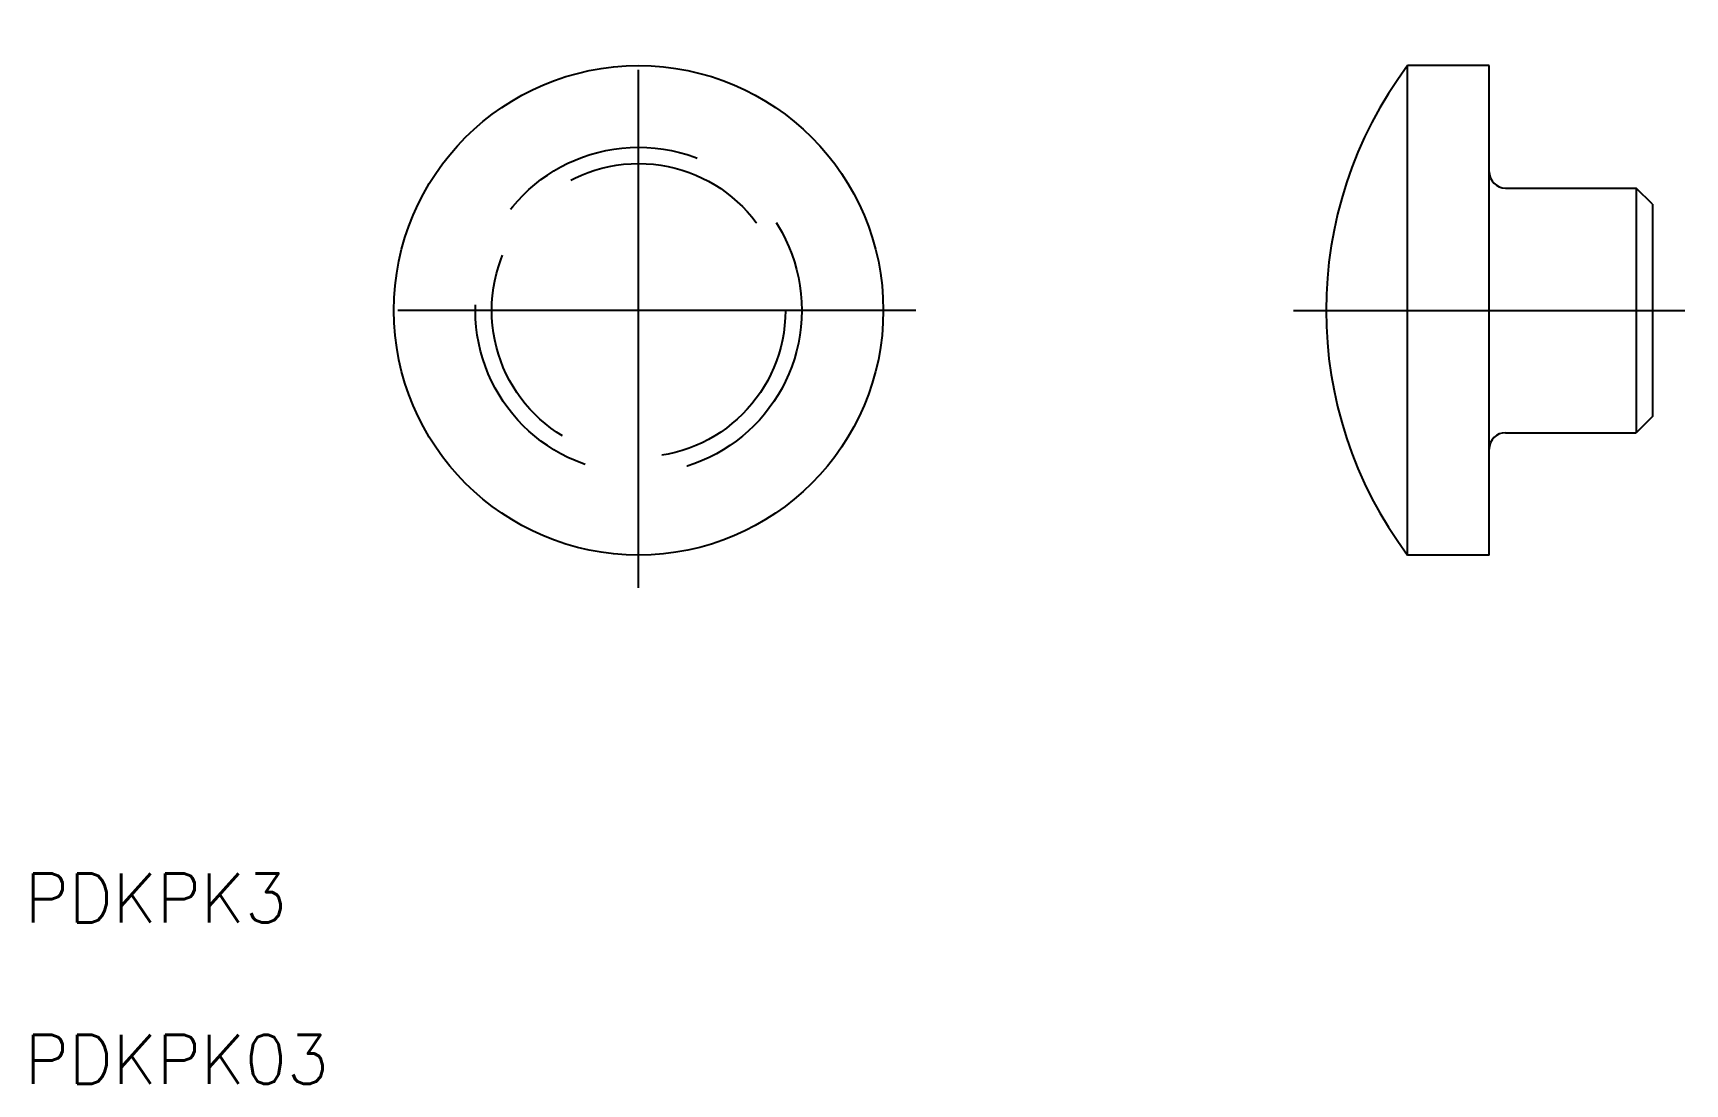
# Model space of a CAD drawing. Extents: x -37 to 64, y -47 to 17.
import ezdxf

# ---------------------------------------------------------------- set-up
doc = ezdxf.new("R2010")
doc.units = 0
doc.linetypes.add('CENTER', pattern=[50.8, 31.75, -6.35, 6.35, -6.35])
doc.linetypes.add('DASHED', pattern=[19.05, 12.7, -6.35])
doc.layers.get('0').update_dxf_attribs({"linetype": 'CONTINUOUS'})
doc.layers.add('CENTER', color=1, linetype='CENTER')
doc.styles.get("Standard").update_dxf_attribs({"font": 'txt.shx', "height": 3, "bigfont": 'bigfont.shx'})

# ---------------------------------------------------------------- blocks, each defined once
blk = doc.blocks.new('*U8')
at = {"color": 7, "linetype": 'CONTINUOUS'}
blk.add_text('PDKPK3', height=3, dxfattribs=at).set_placement((-37.63, -37.52))
blk = doc.blocks.new('*U10')
at = {"color": 7, "linetype": 'CONTINUOUS'}
blk.add_text('PDKPK03', height=3, dxfattribs=at).set_placement((-37.63, -47.42))

msp = doc.modelspace()

# ---------------------------------------------------------------- linework, layer by layer
at = {"color": 7, "linetype": 'CONTINUOUS'}
for p, q in [((52.14, 15), (47.14, 15)), ((47.14, -15), (47.14, 15)), ((52.14, -15), (52.14, 15)), ((53.14, 7.5), (61.14, 7.5)), ((62.14, 6.5), (61.14, 7.5)), ((61.14, 7.5), (61.14, -7.5)), ((62.14, 6.5), (62.14, -6.5)), ((62.14, -6.5), (61.14, -7.5)), ((53.14, -7.5), (61.14, -7.5)), ((52.14, -15), (47.14, -15))]:
    msp.add_line(p, q, dxfattribs=at)
msp.add_circle((0, 0), 15, dxfattribs=at)
at = {"color": 3, "linetype": 'DASHED'}
for radius in [10, 9]:
    msp.add_circle((0, 0), radius, dxfattribs=at)
at = {"color": 7, "linetype": 'CONTINUOUS'}
for centre, radius, start, end in [((67.14, 0), 25, 143.1301, 216.8699), ((53.14, 8.5), 1, 180, 270), ((53.14, -8.5), 1, 90, 180)]:
    msp.add_arc(centre, radius, start, end, dxfattribs=at)
at = {"layer": 'CENTER', "color": 1, "linetype": 'CENTER'}
for p, q in [((0, -17), (0, 17)), ((17, 0), (-17, 0)), ((40.14, 0), (64.14, 0))]:
    msp.add_line(p, q, dxfattribs=at)

# ---------------------------------------------------------------- block references
at = {"color": 7, "linetype": 'CONTINUOUS'}
for name in ['*U8', '*U10']:
    msp.add_blockref(name, (0, 0), dxfattribs=at)

doc.saveas('drawing.dxf')
